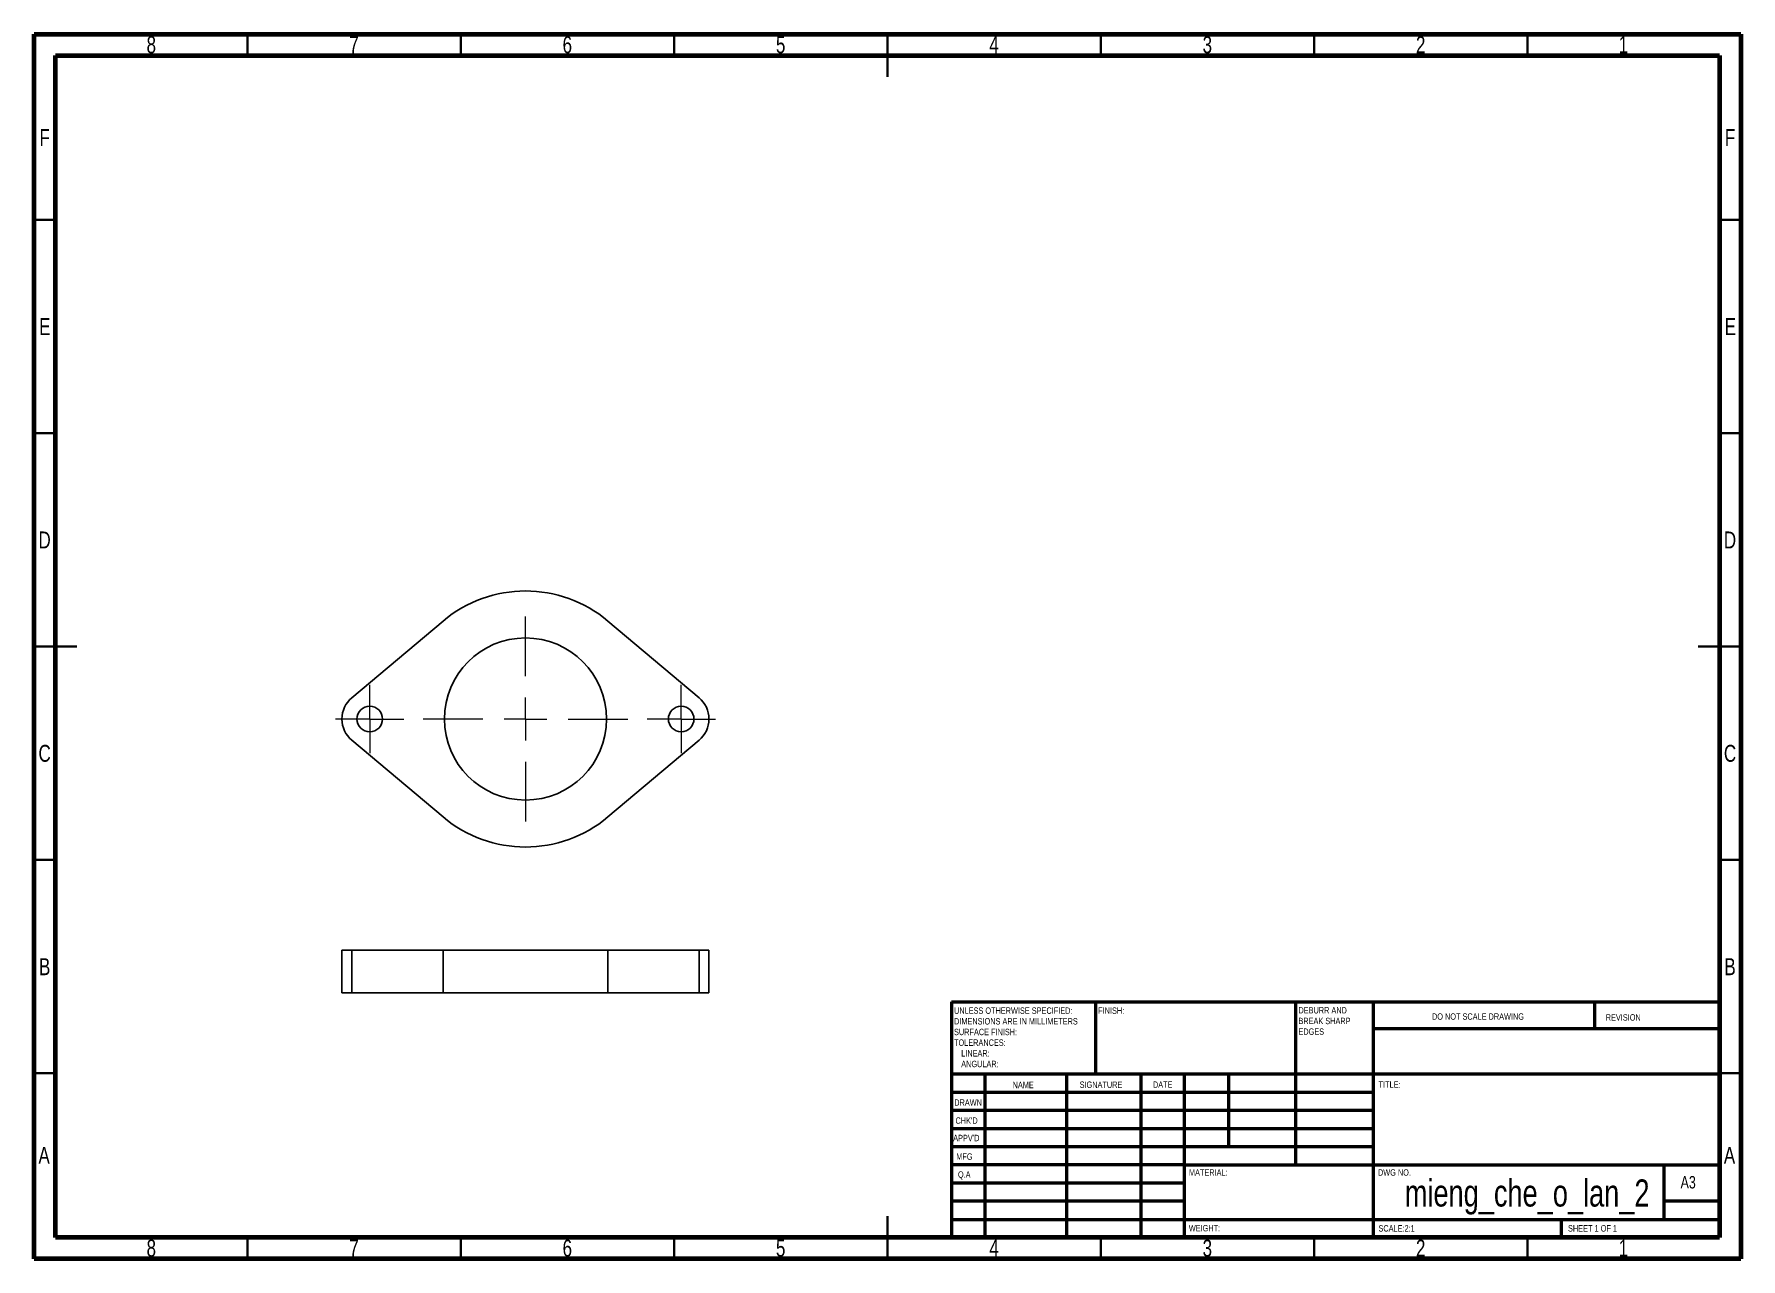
# Model space of a CAD drawing. Header units: millimetres. Extents: x 15 to 415, y 5 to 292.
import ezdxf

# ---------------------------------------------------------------- set-up
doc = ezdxf.new("R2010")
doc.units = ezdxf.units.MM
doc.styles.add('SLDTEXTSTYLE0', font='TXT', dxfattribs={"width": 0.75})
doc.styles.add('SLDTEXTSTYLE1', font='TXT', dxfattribs={"width": 0.686449})
doc.styles.add('SLDTEXTSTYLE2', font='TXT', dxfattribs={"width": 0.6875})

# ---------------------------------------------------------------- blocks, each defined once
blk = doc.blocks.new('SW_NOTE_0')
at = {"color": 0, "linetype": 'Continuous', "lineweight": 0, "char_height": 1.5, "attachment_point": 1, "style": 'SLDTEXTSTYLE0'}
for s, insert in [('UNLESS OTHERWISE SPECIFIED:', (0, 1.93)), ('SURFACE FINISH:', (0, -3.07)), ('DIMENSIONS ARE IN MILLIMETERS', (0, -0.57)), ('TOLERANCES:', (0, -5.57)), ('ANGULAR:', (1.69, -10.57)), ('LINEAR:', (1.69, -8.07))]:
    blk.add_mtext(s, dxfattribs=dict(at, insert=insert))
blk = doc.blocks.new('SW_NOTE_0_1')
at = {"color": 0, "linetype": 'Continuous', "lineweight": 0, "char_height": 1.5, "attachment_point": 1, "style": 'SLDTEXTSTYLE0'}
for s, insert in [('DEBURR AND', (0, 1.93)), ('BREAK SHARP', (0, -0.57)), ('EDGES', (0, -3.07))]:
    blk.add_mtext(s, dxfattribs=dict(at, insert=insert))
blk = doc.blocks.new('SW_CENTERMARKSYMBOL_0')
at = {"color": 0, "linetype": 'Continuous', "lineweight": 18}
for p, q in [((0, 10), (0, 24)), ((0, 0), (0, 5)), ((-10, 0), (-24, 0)), ((0, 0), (-5, 0)), ((0, 0), (0, -5)), ((0, 0), (5, 0)), ((10, 0), (24, 0)), ((0, -10), (0, -24))]:
    blk.add_line(p, q, dxfattribs=at)
blk = doc.blocks.new('SW_CENTERMARKSYMBOL_1')
at = {"color": 0, "linetype": 'Continuous', "lineweight": 18}
for p, q in [((0, 5), (0, 8)), ((0, 0), (0, 5)), ((-5, 0), (-8, 0)), ((0, 0), (-5, 0)), ((0, 0), (0, -5)), ((0, 0), (5, 0)), ((5, 0), (8, 0)), ((0, -5), (0, -8))]:
    blk.add_line(p, q, dxfattribs=at)
blk = doc.blocks.new('SW_CENTERMARKSYMBOL_2')
at = {"color": 0, "linetype": 'Continuous', "lineweight": 18}
for p, q in [((0, 5), (0, 8)), ((0, 0), (0, 5)), ((-5, 0), (-8, 0)), ((0, 0), (-5, 0)), ((0, 0), (0, -5)), ((0, 0), (5, 0)), ((5, 0), (8, 0)), ((0, -5), (0, -8))]:
    blk.add_line(p, q, dxfattribs=at)

msp = doc.modelspace()

# ---------------------------------------------------------------- linework, layer by layer
at = {"color": 7, "linetype": 'Continuous', "lineweight": 70}
for p, q in [((15, 5), (15, 292)), ((15, 292), (415, 292)), ((415, 292), (415, 5)), ((20, 10), (20, 287)), ((20, 287), (410, 287)), ((410, 287), (410, 10)), ((410, 10), (20, 10)), ((415, 5), (15, 5))]:
    msp.add_line(p, q, dxfattribs=at)
at = {"color": 7, "linetype": 'Continuous', "lineweight": 35}
for p, q in [((65, 287), (65, 292)), ((115, 287), (115, 292)), ((165, 287), (165, 292)), ((215, 292), (215, 282)), ((215, 287), (215, 292)), ((265, 287), (265, 292)), ((315, 287), (315, 292)), ((365, 287), (365, 292)), ((20, 248.5), (15, 248.5)), ((410, 248.5), (415, 248.5)), ((20, 198.5), (15, 198.5)), ((410, 198.5), (415, 198.5)), ((15, 148.5), (25, 148.5)), ((20, 148.5), (15, 148.5)), ((415, 148.5), (405, 148.5)), ((410, 148.5), (415, 148.5)), ((20, 98.5), (15, 98.5)), ((410, 98.5), (415, 98.5)), ((20, 48.5), (15, 48.5)), ((410, 48.5), (415, 48.5)), ((215, 5), (215, 15)), ((65, 10), (65, 5)), ((115, 10), (115, 5)), ((165, 10), (165, 5)), ((215, 10), (215, 5)), ((265, 10), (265, 5)), ((315, 10), (315, 5)), ((365, 10), (365, 5))]:
    msp.add_line(p, q, dxfattribs=at)
at = {"color": 7, "linetype": 'Continuous', "lineweight": 25}
for p, q in [((89.46, 136.49), (110.83, 154.47)), ((170.83, 136.49), (149.46, 154.47)), ((89.46, 126.54), (110.83, 108.56)), ((170.83, 126.54), (149.46, 108.56)), ((87.15, 77.33), (87.15, 67.33)), ((87.15, 77.33), (89.46, 77.33)), ((89.46, 77.33), (89.46, 67.33)), ((89.46, 77.33), (110.83, 77.33)), ((110.83, 77.33), (110.83, 67.33)), ((110.83, 77.33), (149.46, 77.33)), ((149.46, 77.33), (149.46, 67.33)), ((170.83, 77.33), (149.46, 77.33)), ((170.83, 77.33), (170.83, 67.33)), ((173.15, 77.33), (170.83, 77.33)), ((173.15, 67.33), (173.15, 77.33)), ((87.15, 67.33), (89.46, 67.33)), ((89.46, 67.33), (110.83, 67.33)), ((110.83, 67.33), (149.46, 67.33)), ((170.83, 67.33), (149.46, 67.33)), ((173.15, 67.33), (170.83, 67.33))]:
    msp.add_line(p, q, dxfattribs=at)
at = {"color": 7, "linetype": 'Continuous', "lineweight": 50}
for p, q in [((230, 65.25), (410, 65.25)), ((230, 65.25), (230, 10)), ((263.8, 48.25), (263.8, 65.25)), ((310.6, 65.25), (310.6, 27)), ((328.8, 65.25), (328.8, 10)), ((380.8, 58.88), (380.8, 65.25)), ((410, 58.88), (328.8, 58.88)), ((410, 48.25), (230, 48.25)), ((237.8, 48.25), (237.8, 10)), ((256.99, 48.25), (256.99, 10)), ((274.4, 48.25), (274.4, 10)), ((284.6, 10), (284.6, 48.25)), ((295, 31.25), (295, 48.25)), ((328.8, 44), (230, 44)), ((328.8, 39.75), (230, 39.75)), ((328.8, 35.5), (230, 35.5)), ((328.8, 31.25), (230, 31.25)), ((284.6, 27), (230, 27)), ((284.6, 27), (410, 27)), ((397, 14.25), (397, 27)), ((284.6, 22.75), (230, 22.75)), ((284.6, 18.5), (230, 18.5)), ((410, 18.5), (397, 18.5)), ((230, 14.25), (410, 14.25)), ((373, 10), (373, 14.25))]:
    msp.add_line(p, q, dxfattribs=at)
at = {"color": 7, "linetype": 'Continuous', "lineweight": 25}
for centre, radius in [((130.15, 131.51), 19), ((93.65, 131.51), 3), ((166.65, 131.51), 3)]:
    msp.add_circle(centre, radius, dxfattribs=at)
for centre, radius, start, end in [((130.15, 131.51), 30, 49.9216, 130.0784), ((93.65, 131.51), 6.5, 130.0784, 229.9216), ((166.65, 131.51), 6.5, 310.0784, 49.9216), ((130.15, 131.51), 30, 229.9216, 310.0784)]:
    msp.add_arc(centre, radius, start, end, dxfattribs=at)

# ---------------------------------------------------------------- block references
at = {"color": 7, "linetype": 'Continuous', "lineweight": 0}
for name, p in [('SW_CENTERMARKSYMBOL_0', (130.15, 131.51)), ('SW_CENTERMARKSYMBOL_2', (93.65, 131.51)), ('SW_CENTERMARKSYMBOL_1', (166.65, 131.51)), ('SW_NOTE_0_1', (311.31, 62.07)), ('SW_NOTE_0', (230.59, 61.99))]:
    msp.add_blockref(name, p, dxfattribs=at)

# ---------------------------------------------------------------- texts
for s, insert, char_height, attachment_point, style in [('8', (42.46, 291.5), 3.97, 2, 'SLDTEXTSTYLE0'), ('7', (89.96, 291.5), 3.97, 2, 'SLDTEXTSTYLE0'), ('6', (139.96, 291.5), 3.97, 2, 'SLDTEXTSTYLE0'), ('5', (189.96, 291.5), 3.97, 2, 'SLDTEXTSTYLE0'), ('4', (239.96, 291.5), 3.97, 2, 'SLDTEXTSTYLE0'), ('3', (289.96, 291.5), 3.97, 2, 'SLDTEXTSTYLE0'), ('2', (339.96, 291.5), 3.97, 2, 'SLDTEXTSTYLE0'), ('1', (387.46, 291.5), 3.97, 2, 'SLDTEXTSTYLE0'), ('F', (17.46, 269.75), 3.97, 2, 'SLDTEXTSTYLE0'), ('F', (412.46, 269.75), 3.97, 2, 'SLDTEXTSTYLE0'), ('E', (17.51, 225.45), 3.97, 2, 'SLDTEXTSTYLE0'), ('E', (412.51, 225.45), 3.97, 2, 'SLDTEXTSTYLE0'), ('D', (17.45, 175.45), 3.97, 2, 'SLDTEXTSTYLE0'), ('D', (412.45, 175.45), 3.97, 2, 'SLDTEXTSTYLE0'), ('C', (17.46, 125.45), 3.97, 2, 'SLDTEXTSTYLE0'), ('C', (412.46, 125.45), 3.97, 2, 'SLDTEXTSTYLE0'), ('B', (17.47, 75.45), 3.97, 2, 'SLDTEXTSTYLE0'), ('B', (412.47, 75.45), 3.97, 2, 'SLDTEXTSTYLE0'), ('FINISH:', (264.37, 63.92), 1.5, 1, 'SLDTEXTSTYLE0'), ('DO NOT SCALE DRAWING', (342.61, 62.53), 1.5, 1, 'SLDTEXTSTYLE0'), ('REVISION', (383.33, 62.33), 1.5, 1, 'SLDTEXTSTYLE0'), ('NAME', (244.32, 46.5), 1.5, 1, 'SLDTEXTSTYLE0'), ('SIGNATURE', (260.03, 46.56), 1.5, 1, 'SLDTEXTSTYLE0'), ('DATE', (277.21, 46.58), 1.5, 1, 'SLDTEXTSTYLE0'), ('TITLE:', (330.09, 46.58), 1.5, 1, 'SLDTEXTSTYLE0'), ('DRAWN', (230.64, 42.38), 1.5, 1, 'SLDTEXTSTYLE1'), ("CHK'D", (230.94, 38.16), 1.5, 1, 'SLDTEXTSTYLE0'), ("APPV'D", (230.4, 34.07), 1.5, 1, 'SLDTEXTSTYLE0'), ('A', (17.34, 31.25), 3.97, 2, 'SLDTEXTSTYLE0'), ('MFG', (231.12, 29.72), 1.5, 1, 'SLDTEXTSTYLE0'), ('A', (412.34, 31.25), 3.97, 2, 'SLDTEXTSTYLE0'), ('Q.A', (231.51, 25.5), 1.5, 1, 'SLDTEXTSTYLE0'), ('MATERIAL:', (285.65, 25.99), 1.5, 1, 'SLDTEXTSTYLE0'), ('DWG NO.', (329.95, 25.99), 1.5, 1, 'SLDTEXTSTYLE0'), ('A3', (400.87, 24.41), 2.91, 1, 'SLDTEXTSTYLE0'), ('mieng_che_o_lan_2', (364.91, 23.61), 6.35, 2, 'SLDTEXTSTYLE0'), ('WEIGHT:', (285.62, 12.95), 1.499, 1, 'SLDTEXTSTYLE0'), ('SCALE:2:1', (330.07, 12.9), 1.5, 1, 'SLDTEXTSTYLE0'), ('SHEET 1 OF 1', (374.48, 12.9), 1.5, 1, 'SLDTEXTSTYLE2'), ('8', (42.46, 9.5), 3.97, 2, 'SLDTEXTSTYLE0'), ('7', (89.96, 9.5), 3.97, 2, 'SLDTEXTSTYLE0'), ('6', (139.96, 9.5), 3.97, 2, 'SLDTEXTSTYLE0'), ('5', (189.96, 9.5), 3.97, 2, 'SLDTEXTSTYLE0'), ('4', (239.96, 9.5), 3.97, 2, 'SLDTEXTSTYLE0'), ('3', (289.96, 9.5), 3.97, 2, 'SLDTEXTSTYLE0'), ('2', (339.96, 9.5), 3.97, 2, 'SLDTEXTSTYLE0'), ('1', (387.46, 9.5), 3.97, 2, 'SLDTEXTSTYLE0')]:
    msp.add_mtext(s, dxfattribs=dict(at, insert=insert, char_height=char_height, attachment_point=attachment_point, style=style))

doc.saveas('drawing.dxf')
